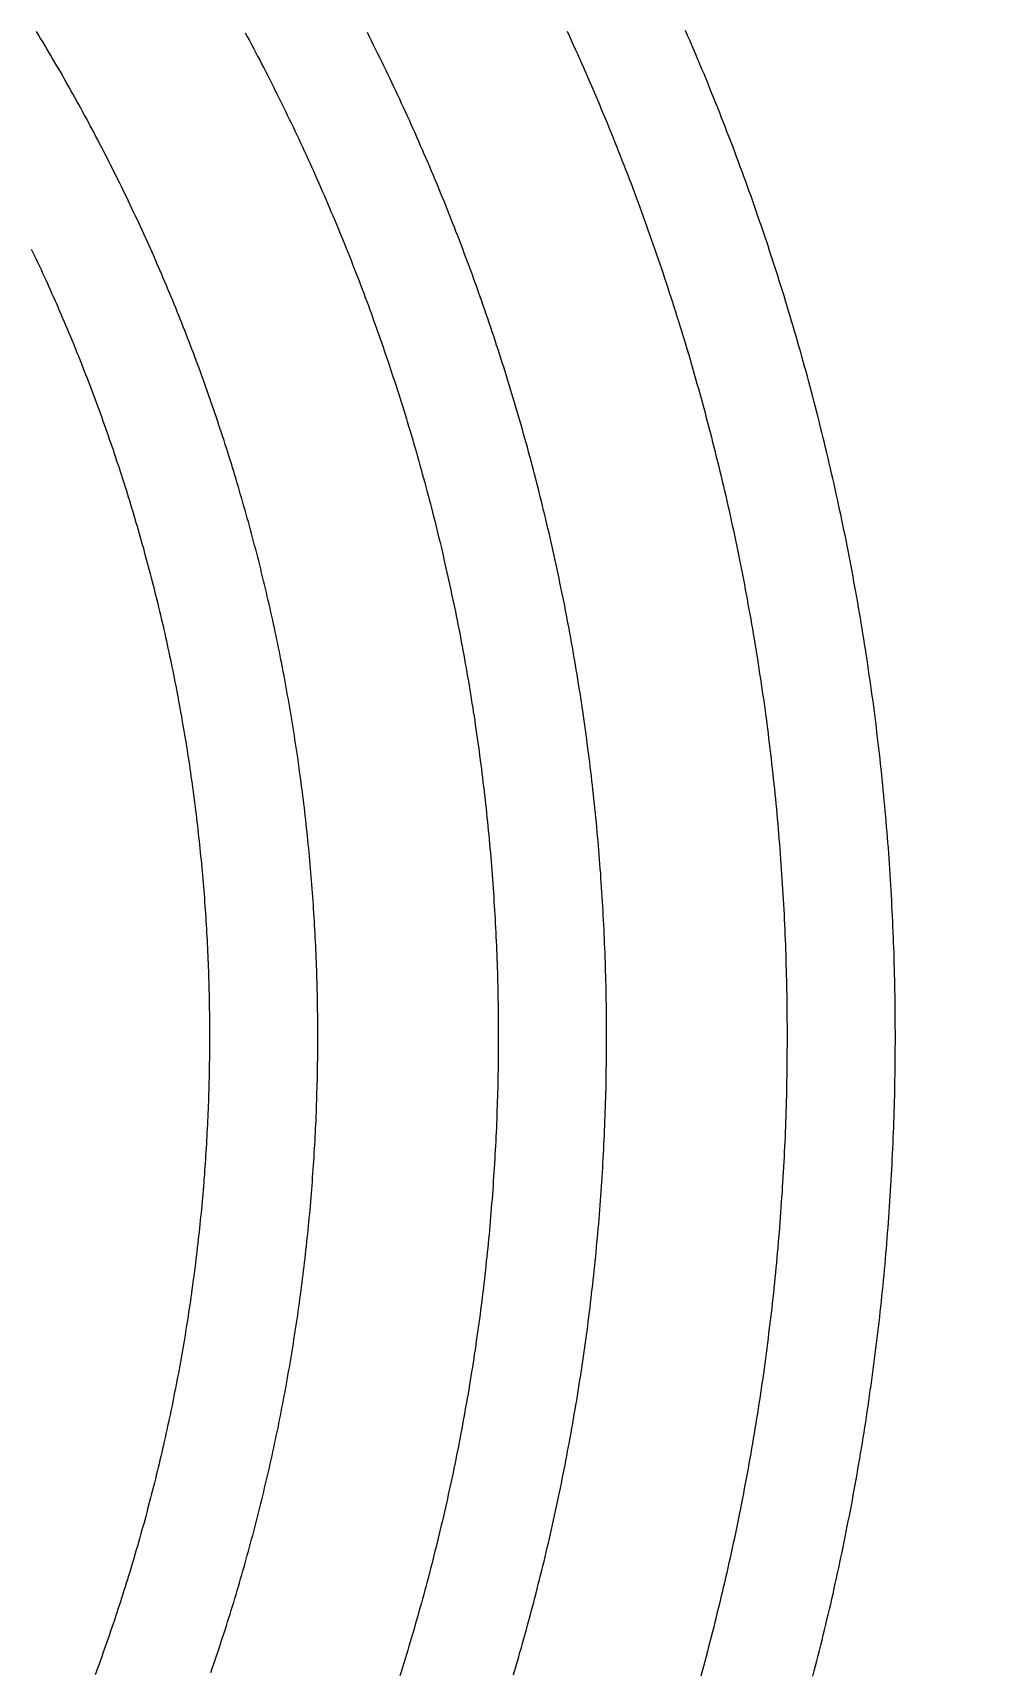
# Model space of a CAD drawing. Header units: inches. Extents: x -43479 to 56521, y -44741 to 59530.
# Drawn here: x -7888 to -6830, y -19822 to -18007 of the extents above; entities that cross this region are included whole.
import ezdxf

# ---------------------------------------------------------------- set-up
doc = ezdxf.new("R2010")
doc.units = ezdxf.units.IN
doc.header["$MEASUREMENT"] = 0

# ---------------------------------------------------------------- blocks, each defined once
blk = doc.blocks.new('kanishk_spiralEditV1')
for points in [[(48.3, 673.2), (46.8, 678.9), (45.4, 684.6), (43.9, 690.3), (42.4, 696), (41, 701.7), (39.6, 707.4), (38.2, 713.1), (36.8, 718.8), (35.4, 724.5), (34, 730.2), (32.7, 735.9), (31.3, 741.6), (30, 747.3), (28.6, 753), (27.3, 758.8), (26, 764.5), (24.7, 770.2), (23.5, 775.9), (22.2, 781.7), (20.9, 787.4), (19.7, 793.1), (18.5, 798.9), (17.2, 804.6), (16, 810.4), (14.8, 816.1), (13.7, 821.9), (12.5, 827.6), (11.3, 833.4), (10.2, 839.1), (9.1, 844.9), (7.9, 850.6), (6.8, 856.4), (5.7, 862.2), (4.6, 867.9), (3.6, 873.7), (2.5, 879.5), (1.5, 885.2), (0.4, 891), (-0.6, 896.8), (-1.6, 902.6), (-2.6, 908.3), (-3.6, 914.1), (-4.6, 919.9), (-5.5, 925.7), (-6.5, 931.5), (-7.4, 937.3), (-8.4, 943), (-9.3, 948.8), (-10.2, 954.6), (-11.1, 960.4), (-11.9, 966.2), (-12.8, 972), (-13.7, 977.8), (-14.5, 983.6), (-15.3, 989.4), (-16.2, 995.2), (-17, 1001), (-17.7, 1006.8), (-18.5, 1012.6), (-19.3, 1018.4), (-20.1, 1024.3), (-20.8, 1030.1), (-21.5, 1035.9), (-22.3, 1041.7), (-23, 1047.5), (-23.7, 1053.3), (-24.3, 1059.2), (-25, 1065), (-25.7, 1070.8), (-26.3, 1076.6), (-26.9, 1082.4), (-27.6, 1088.3), (-28.2, 1094.1), (-28.8, 1099.9), (-29.4, 1105.7), (-29.9, 1111.6), (-30.5, 1117.4), (-31, 1123.2), (-31.6, 1129.1), (-32.1, 1134.9), (-32.6, 1140.7), (-33.1, 1146.6), (-33.6, 1152.4), (-34.1, 1158.2), (-34.5, 1164.1), (-35, 1169.9), (-35.4, 1175.7), (-35.9, 1181.6), (-36.3, 1187.4), (-36.7, 1193.3), (-37.1, 1199.1), (-37.4, 1204.9), (-37.8, 1210.8), (-38.2, 1216.6), (-38.5, 1222.5), (-38.8, 1228.3), (-39.1, 1234.2), (-39.4, 1240), (-39.7, 1245.8), (-40, 1251.7), (-40.3, 1257.5), (-40.5, 1263.4), (-40.8, 1269.2), (-41, 1275.1), (-41.2, 1280.9), (-41.4, 1286.8), (-41.6, 1292.6), (-41.8, 1298.5), (-42, 1304.3), (-42.1, 1310.2), (-42.3, 1316), (-42.4, 1321.8), (-42.5, 1327.7), (-42.6, 1333.5), (-42.7, 1339.4), (-42.8, 1345.2), (-42.9, 1351.1), (-43, 1356.9), (-43, 1362.8), (-43, 1368.6), (-43.1, 1374.5), (-43.1, 1380.3), (-43.1, 1386.2), (-43, 1392), (-43, 1397.9), (-43, 1403.7), (-42.9, 1409.5), (-42.9, 1415.4), (-42.8, 1421.2), (-42.7, 1427.1), (-42.6, 1432.9), (-42.5, 1438.8), (-42.4, 1444.6), (-42.2, 1450.4), (-42.1, 1456.3), (-41.9, 1462.1), (-41.7, 1468), (-41.6, 1473.8), (-41.4, 1479.7), (-41.1, 1485.5), (-40.9, 1491.3), (-40.7, 1497.2), (-40.4, 1503), (-40.2, 1508.8), (-39.9, 1514.7), (-39.6, 1520.5), (-39.3, 1526.3), (-39, 1532.2), (-38.7, 1538), (-38.4, 1543.8), (-38, 1549.7), (-37.7, 1555.5), (-37.3, 1561.3), (-36.9, 1567.1), (-36.5, 1573), (-36.1, 1578.8), (-35.7, 1584.6), (-35.3, 1590.4), (-34.8, 1596.3), (-34.4, 1602.1), (-33.9, 1607.9), (-33.4, 1613.7), (-32.9, 1619.5), (-32.4, 1625.4), (-31.9, 1631.2), (-31.4, 1637), (-30.8, 1642.8), (-30.3, 1648.6), (-29.7, 1654.4), (-29.2, 1660.2), (-28.6, 1666), (-28, 1671.8), (-27.3, 1677.6), (-26.7, 1683.4), (-26.1, 1689.2), (-25.4, 1695), (-24.8, 1700.8), (-24.1, 1706.6), (-23.4, 1712.4), (-22.7, 1718.2), (-22, 1724), (-21.3, 1729.8), (-20.6, 1735.6), (-19.8, 1741.4), (-19.1, 1747.1), (-18.3, 1752.9), (-17.5, 1758.7), (-16.7, 1764.5), (-15.9, 1770.3), (-15.1, 1776), (-14.2, 1781.8), (-13.4, 1787.6), (-12.6, 1793.3), (-11.7, 1799.1), (-10.8, 1804.9), (-9.9, 1810.6), (-9, 1816.4), (-8.1, 1822.1), (-7.2, 1827.9), (-6.2, 1833.6), (-5.3, 1839.4), (-4.3, 1845.1), (-3.3, 1850.9), (-2.4, 1856.6), (-1.4, 1862.4), (-0.3, 1868.1), (0.7, 1873.9), (1.7, 1879.6), (2.8, 1885.3), (3.8, 1891.1), (4.9, 1896.8), (6, 1902.5), (7.1, 1908.2), (8.2, 1913.9), (9.3, 1919.7), (10.4, 1925.4), (11.6, 1931.1), (12.7, 1936.8), (13.9, 1942.5), (15.1, 1948.2), (16.2, 1953.9), (17.5, 1959.6), (18.7, 1965.3), (19.9, 1971), (21.1, 1976.7), (22.4, 1982.4), (23.6, 1988.1), (24.9, 1993.7), (26.2, 1999.4), (27.5, 2005.1), (28.8, 2010.8), (30.1, 2016.4), (31.5, 2022.1), (32.8, 2027.8), (34.2, 2033.4), (35.5, 2039.1), (36.9, 2044.7), (38.3, 2050.4), (39.7, 2056), (41.1, 2061.7), (42.5, 2067.3), (44, 2073), (45.4, 2078.6), (46.9, 2084.2), (48.4, 2089.9), (49.8, 2095.5), (51.3, 2101.1), (52.9, 2106.7), (54.4, 2112.4), (55.9, 2118), (57.5, 2123.6), (59, 2129.2), (60.6, 2134.8), (62.2, 2140.4), (63.7, 2146), (65.3, 2151.6), (67, 2157.2), (68.6, 2162.7), (70.2, 2168.3), (71.9, 2173.9), (73.5, 2179.5), (75.2, 2185), (76.9, 2190.6), (78.6, 2196.2), (80.3, 2201.7), (82, 2207.3), (83.7, 2212.8), (85.5, 2218.4), (87.2, 2223.9), (89, 2229.5), (90.8, 2235), (92.6, 2240.5), (94.4, 2246.1), (96.2, 2251.6), (98, 2257.1), (99.8, 2262.6), (101.7, 2268.1), (103.5, 2273.6), (105.4, 2279.1), (107.3, 2284.6), (109.2, 2290.1), (111.1, 2295.6), (113, 2301.1), (114.9, 2306.6), (116.8, 2312.1), (118.8, 2317.5), (120.8, 2323), (122.7, 2328.5), (124.7, 2333.9), (126.7, 2339.4), (128.7, 2344.8), (130.7, 2350.3), (132.8, 2355.7), (134.8, 2361.2), (136.8, 2366.6), (138.9, 2372), (141, 2377.5), (143.1, 2382.9), (145.2, 2388.3), (147.3, 2393.7), (149.4, 2399.1), (151.5, 2404.5), (153.6, 2409.9), (155.8, 2415.3), (158, 2420.7), (160.1, 2426.1), (162.3, 2431.5), (164.5, 2436.8), (166.7, 2442.2), (168.9, 2447.6), (171.2, 2452.9), (173.4, 2458.3), (175.7, 2463.6), (177.9, 2469), (180.2, 2474.3), (182.5, 2479.6), (184.8, 2485), (187.1, 2490.3), (189.4, 2495.6)], [(380.1, 674.7), (378.6, 679.7), (377.1, 684.7), (375.7, 689.7), (374.2, 694.7), (372.8, 699.7), (371.3, 704.7), (369.9, 709.7), (368.5, 714.7), (367.1, 719.7), (365.7, 724.7), (364.4, 729.7), (363, 734.8), (361.6, 739.8), (360.3, 744.8), (359, 749.9), (357.6, 754.9), (356.3, 759.9), (355, 765), (353.7, 770), (352.5, 775), (351.2, 780.1), (349.9, 785.1), (348.7, 790.2), (347.4, 795.2), (346.2, 800.3), (345, 805.4), (343.8, 810.4), (342.6, 815.5), (341.4, 820.5), (340.2, 825.6), (339.1, 830.7), (337.9, 835.7), (336.8, 840.8), (335.7, 845.9), (334.5, 851), (333.4, 856.1), (332.3, 861.1), (331.2, 866.2), (330.2, 871.3), (329.1, 876.4), (328, 881.5), (327, 886.6), (326, 891.7), (324.9, 896.8), (323.9, 901.9), (322.9, 907), (321.9, 912.1), (320.9, 917.2), (320, 922.3), (319, 927.4), (318.1, 932.5), (317.1, 937.6), (316.2, 942.7), (315.3, 947.8), (314.4, 952.9), (313.5, 958.1), (312.6, 963.2), (311.7, 968.3), (310.9, 973.4), (310, 978.5), (309.2, 983.7), (308.3, 988.8), (307.5, 993.9), (306.7, 999), (305.9, 1004.2), (305.1, 1009.3), (304.3, 1014.4), (303.6, 1019.6), (302.8, 1024.7), (302.1, 1029.9), (301.3, 1035), (300.6, 1040.1), (299.9, 1045.3), (299.2, 1050.4), (298.5, 1055.6), (297.8, 1060.7), (297.2, 1065.9), (296.5, 1071), (295.9, 1076.2), (295.2, 1081.3), (294.6, 1086.5), (294, 1091.6), (293.4, 1096.8), (292.8, 1101.9), (292.2, 1107.1), (291.6, 1112.2), (291.1, 1117.4), (290.5, 1122.5), (290, 1127.7), (289.5, 1132.9), (288.9, 1138), (288.4, 1143.2), (287.9, 1148.4), (287.5, 1153.5), (287, 1158.7), (286.5, 1163.8), (286.1, 1169), (285.6, 1174.2), (285.2, 1179.3), (284.8, 1184.5), (284.4, 1189.7), (284, 1194.9), (283.6, 1200), (283.2, 1205.2), (282.8, 1210.4), (282.5, 1215.5), (282.1, 1220.7), (281.8, 1225.9), (281.5, 1231.1), (281.2, 1236.2), (280.9, 1241.4), (280.6, 1246.6), (280.3, 1251.7), (280, 1256.9), (279.8, 1262.1), (279.5, 1267.3), (279.3, 1272.5), (279.1, 1277.6), (278.9, 1282.8), (278.7, 1288), (278.5, 1293.2), (278.3, 1298.3), (278.1, 1303.5), (278, 1308.7), (277.8, 1313.9), (277.7, 1319), (277.5, 1324.2), (277.4, 1329.4), (277.3, 1334.6), (277.2, 1339.8), (277.2, 1344.9), (277.1, 1350.1), (277, 1355.3), (277, 1360.5), (276.9, 1365.6), (276.9, 1370.8), (276.9, 1376), (276.9, 1381.2), (276.9, 1386.3), (276.9, 1391.5), (276.9, 1396.7), (277, 1401.9), (277, 1407), (277.1, 1412.2), (277.1, 1417.4), (277.2, 1422.6), (277.3, 1427.7), (277.4, 1432.9), (277.5, 1438.1), (277.6, 1443.3), (277.8, 1448.4), (277.9, 1453.6), (278.1, 1458.8), (278.2, 1464), (278.4, 1469.1), (278.6, 1474.3), (278.8, 1479.5), (279, 1484.6), (279.2, 1489.8), (279.5, 1495), (279.7, 1500.1), (280, 1505.3), (280.2, 1510.5), (280.5, 1515.6), (280.8, 1520.8), (281.1, 1525.9), (281.4, 1531.1), (281.7, 1536.3), (282, 1541.4), (282.4, 1546.6), (282.7, 1551.7), (283.1, 1556.9), (283.4, 1562), (283.8, 1567.2), (284.2, 1572.4), (284.6, 1577.5), (285, 1582.7), (285.5, 1587.8), (285.9, 1593), (286.3, 1598.1), (286.8, 1603.3), (287.3, 1608.4), (287.8, 1613.5), (288.2, 1618.7), (288.7, 1623.8), (289.3, 1629), (289.8, 1634.1), (290.3, 1639.2), (290.9, 1644.4), (291.4, 1649.5), (292, 1654.7), (292.6, 1659.8), (293.1, 1664.9), (293.7, 1670), (294.3, 1675.2), (295, 1680.3), (295.6, 1685.4), (296.2, 1690.5), (296.9, 1695.7), (297.5, 1700.8), (298.2, 1705.9), (298.9, 1711), (299.6, 1716.1), (300.3, 1721.3), (301, 1726.4), (301.7, 1731.5), (302.5, 1736.6), (303.2, 1741.7), (304, 1746.8), (304.8, 1751.9), (305.5, 1757), (306.3, 1762.1), (307.1, 1767.2), (307.9, 1772.3), (308.8, 1777.4), (309.6, 1782.5), (310.4, 1787.6), (311.3, 1792.7), (312.1, 1797.7), (313, 1802.8), (313.9, 1807.9), (314.8, 1813), (315.7, 1818.1), (316.6, 1823.1), (317.6, 1828.2), (318.5, 1833.3), (319.4, 1838.3), (320.4, 1843.4), (321.4, 1848.5), (322.4, 1853.5), (323.3, 1858.6), (324.3, 1863.7), (325.4, 1868.7), (326.4, 1873.8), (327.4, 1878.8), (328.5, 1883.9), (329.5, 1888.9), (330.6, 1894), (331.7, 1899), (332.7, 1904), (333.8, 1909.1), (334.9, 1914.1), (336.1, 1919.1), (337.2, 1924.2), (338.3, 1929.2), (339.5, 1934.2), (340.6, 1939.2), (341.8, 1944.2), (343, 1949.3), (344.2, 1954.3), (345.4, 1959.3), (346.6, 1964.3), (347.8, 1969.3), (349, 1974.3), (350.3, 1979.3), (351.5, 1984.3), (352.8, 1989.3), (354.1, 1994.3), (355.4, 1999.3), (356.7, 2004.2), (358, 2009.2), (359.3, 2014.2), (360.6, 2019.2), (361.9, 2024.1), (363.3, 2029.1), (364.6, 2034.1), (366, 2039), (367.4, 2044), (368.8, 2049), (370.2, 2053.9), (371.6, 2058.9), (373, 2063.8), (374.4, 2068.7), (375.9, 2073.7), (377.3, 2078.6), (378.8, 2083.6), (380.3, 2088.5), (381.7, 2093.4), (383.2, 2098.3), (384.7, 2103.3), (386.2, 2108.2), (387.8, 2113.1), (389.3, 2118), (390.8, 2122.9), (392.4, 2127.8), (394, 2132.7), (395.5, 2137.6), (397.1, 2142.5), (398.7, 2147.4), (400.3, 2152.3), (401.9, 2157.2), (403.5, 2162), (405.2, 2166.9), (406.8, 2171.8), (408.5, 2176.7), (410.1, 2181.5), (411.8, 2186.4), (413.5, 2191.2), (415.2, 2196.1), (416.9, 2200.9), (418.6, 2205.8), (420.3, 2210.6), (422.1, 2215.5), (423.8, 2220.3), (425.6, 2225.1), (427.3, 2230), (429.1, 2234.8), (430.9, 2239.6), (432.7, 2244.4), (434.5, 2249.2), (436.3, 2254), (438.1, 2258.8), (440, 2263.6), (441.8, 2268.4), (443.7, 2273.2), (445.5, 2278), (447.4, 2282.8), (449.3, 2287.6), (451.2, 2292.3), (453.1, 2297.1), (455, 2301.9), (456.9, 2306.6), (458.9, 2311.4), (460.8, 2316.1), (462.8, 2320.9), (464.7, 2325.6), (466.7, 2330.4), (468.7, 2335.1), (470.7, 2339.8), (472.7, 2344.6), (474.7, 2349.3), (476.7, 2354), (478.8, 2358.7), (480.8, 2363.4), (482.9, 2368.1), (484.9, 2372.8), (487, 2377.5), (489.1, 2382.2), (491.2, 2386.9), (493.3, 2391.6), (495.4, 2396.3), (497.5, 2400.9), (499.6, 2405.6), (501.8, 2410.3), (503.9, 2414.9), (506.1, 2419.6), (508.2, 2424.2), (510.4, 2428.9), (512.6, 2433.5), (514.8, 2438.2), (517, 2442.8), (519.2, 2447.4), (521.5, 2452), (523.7, 2456.6), (525.9, 2461.3), (528.2, 2465.9), (530.5, 2470.5), (532.7, 2475.1), (535, 2479.6), (537.3, 2484.2), (539.6, 2488.8), (541.9, 2493.4)], [(715.2, 677.2), (713.8, 681.5), (712.3, 685.8), (710.8, 690.1), (709.4, 694.4), (707.9, 698.7), (706.5, 703), (705.1, 707.3), (703.7, 711.6), (702.3, 715.9), (700.9, 720.2), (699.5, 724.6), (698.1, 728.9), (696.7, 733.2), (695.4, 737.6), (694, 741.9), (692.7, 746.2), (691.3, 750.6), (690, 754.9), (688.7, 759.2), (687.4, 763.6), (686.1, 767.9), (684.8, 772.3), (683.5, 776.6), (682.3, 781), (681, 785.4), (679.8, 789.7), (678.5, 794.1), (677.3, 798.4), (676.1, 802.8), (674.9, 807.2), (673.7, 811.6), (672.5, 815.9), (671.3, 820.3), (670.1, 824.7), (668.9, 829.1), (667.8, 833.5), (666.6, 837.8), (665.5, 842.2), (664.4, 846.6), (663.2, 851), (662.1, 855.4), (661, 859.8), (659.9, 864.2), (658.8, 868.6), (657.8, 873), (656.7, 877.4), (655.7, 881.8), (654.6, 886.2), (653.6, 890.6), (652.5, 895.1), (651.5, 899.5), (650.5, 903.9), (649.5, 908.3), (648.5, 912.7), (647.5, 917.1), (646.6, 921.6), (645.6, 926), (644.7, 930.4), (643.7, 934.9), (642.8, 939.3), (641.9, 943.7), (640.9, 948.2), (640, 952.6), (639.1, 957), (638.2, 961.5), (637.4, 965.9), (636.5, 970.4), (635.6, 974.8), (634.8, 979.2), (633.9, 983.7), (633.1, 988.1), (632.3, 992.6), (631.5, 997), (630.7, 1001.5), (629.9, 1006), (629.1, 1010.4), (628.3, 1014.9), (627.6, 1019.3), (626.8, 1023.8), (626, 1028.3), (625.3, 1032.7), (624.6, 1037.2), (623.9, 1041.6), (623.2, 1046.1), (622.5, 1050.6), (621.8, 1055.1), (621.1, 1059.5), (620.4, 1064), (619.7, 1068.5), (619.1, 1072.9), (618.4, 1077.4), (617.8, 1081.9), (617.2, 1086.4), (616.6, 1090.9), (616, 1095.3), (615.4, 1099.8), (614.8, 1104.3), (614.2, 1108.8), (613.6, 1113.3), (613.1, 1117.8), (612.5, 1122.2), (612, 1126.7), (611.5, 1131.2), (610.9, 1135.7), (610.4, 1140.2), (609.9, 1144.7), (609.4, 1149.2), (608.9, 1153.7), (608.5, 1158.2), (608, 1162.7), (607.5, 1167.1), (607.1, 1171.6), (606.7, 1176.1), (606.2, 1180.6), (605.8, 1185.1), (605.4, 1189.6), (605, 1194.1), (604.6, 1198.6), (604.2, 1203.1), (603.9, 1207.6), (603.5, 1212.1), (603.2, 1216.6), (602.8, 1221.1), (602.5, 1225.6), (602.2, 1230.1), (601.8, 1234.6), (601.5, 1239.1), (601.2, 1243.6), (601, 1248.2), (600.7, 1252.7), (600.4, 1257.2), (600.2, 1261.7), (599.9, 1266.2), (599.7, 1270.7), (599.4, 1275.2), (599.2, 1279.7), (599, 1284.2), (598.8, 1288.7), (598.6, 1293.2), (598.4, 1297.7), (598.3, 1302.2), (598.1, 1306.7), (598, 1311.2), (597.8, 1315.8), (597.7, 1320.3), (597.6, 1324.8), (597.4, 1329.3), (597.3, 1333.8), (597.2, 1338.3), (597.1, 1342.8), (597.1, 1347.3), (597, 1351.8), (596.9, 1356.3), (596.9, 1360.8), (596.9, 1365.3), (596.8, 1369.8), (596.8, 1374.4), (596.8, 1378.9), (596.8, 1383.4), (596.8, 1387.9), (596.8, 1392.4), (596.8, 1396.9), (596.9, 1401.4), (596.9, 1405.9), (597, 1410.4), (597, 1414.9), (597.1, 1419.4), (597.2, 1423.9), (597.3, 1428.4), (597.4, 1432.9), (597.5, 1437.4), (597.6, 1441.9), (597.8, 1446.4), (597.9, 1450.9), (598, 1455.4), (598.2, 1459.9), (598.4, 1464.4), (598.5, 1468.9), (598.7, 1473.4), (598.9, 1477.9), (599.1, 1482.4), (599.4, 1486.9), (599.6, 1491.4), (599.8, 1495.9), (600.1, 1500.4), (600.3, 1504.9), (600.6, 1509.4), (600.8, 1513.9), (601.1, 1518.4), (601.4, 1522.9), (601.7, 1527.4), (602, 1531.8), (602.3, 1536.3), (602.7, 1540.8), (603, 1545.3), (603.4, 1549.8), (603.7, 1554.3), (604.1, 1558.8), (604.4, 1563.2), (604.8, 1567.7), (605.2, 1572.2), (605.6, 1576.7), (606, 1581.2), (606.5, 1585.6), (606.9, 1590.1), (607.3, 1594.6), (607.8, 1599.1), (608.2, 1603.5), (608.7, 1608), (609.2, 1612.5), (609.7, 1616.9), (610.2, 1621.4), (610.7, 1625.9), (611.2, 1630.3), (611.7, 1634.8), (612.2, 1639.3), (612.8, 1643.7), (613.3, 1648.2), (613.9, 1652.6), (614.5, 1657.1), (615.1, 1661.6), (615.6, 1666), (616.2, 1670.5), (616.9, 1674.9), (617.5, 1679.4), (618.1, 1683.8), (618.7, 1688.3), (619.4, 1692.7), (620, 1697.1), (620.7, 1701.6), (621.4, 1706), (622.1, 1710.5), (622.7, 1714.9), (623.4, 1719.3), (624.2, 1723.8), (624.9, 1728.2), (625.6, 1732.6), (626.3, 1737.1), (627.1, 1741.5), (627.8, 1745.9), (628.6, 1750.3), (629.4, 1754.8), (630.2, 1759.2), (631, 1763.6), (631.8, 1768), (632.6, 1772.4), (633.4, 1776.8), (634.2, 1781.2), (635.1, 1785.6), (635.9, 1790), (636.8, 1794.5), (637.6, 1798.9), (638.5, 1803.3), (639.4, 1807.7), (640.3, 1812), (641.2, 1816.4), (642.1, 1820.8), (643, 1825.2), (644, 1829.6), (644.9, 1834), (645.9, 1838.4), (646.8, 1842.8), (647.8, 1847.1), (648.8, 1851.5), (649.7, 1855.9), (650.7, 1860.3), (651.7, 1864.6), (652.8, 1869), (653.8, 1873.3), (654.8, 1877.7), (655.9, 1882.1), (656.9, 1886.4), (658, 1890.8), (659, 1895.1), (660.1, 1899.5), (661.2, 1903.8), (662.3, 1908.2), (663.4, 1912.5), (664.5, 1916.9), (665.6, 1921.2), (666.8, 1925.5), (667.9, 1929.9), (669, 1934.2), (670.2, 1938.5), (671.4, 1942.8), (672.5, 1947.2), (673.7, 1951.5), (674.9, 1955.8), (676.1, 1960.1), (677.3, 1964.4), (678.6, 1968.7), (679.8, 1973), (681, 1977.3), (682.3, 1981.6), (683.5, 1985.9), (684.8, 1990.2), (686.1, 1994.5), (687.4, 1998.8), (688.6, 2003.1), (690, 2007.4), (691.3, 2011.6), (692.6, 2015.9), (693.9, 2020.2), (695.2, 2024.5), (696.6, 2028.7), (697.9, 2033), (699.3, 2037.3), (700.7, 2041.5), (702.1, 2045.8), (703.5, 2050), (704.9, 2054.3), (706.3, 2058.5), (707.7, 2062.8), (709.1, 2067), (710.5, 2071.2), (712, 2075.5), (713.4, 2079.7), (714.9, 2083.9), (716.4, 2088.1), (717.8, 2092.4), (719.3, 2096.6), (720.8, 2100.8), (722.3, 2105), (723.8, 2109.2), (725.4, 2113.4), (726.9, 2117.6), (728.4, 2121.8), (730, 2126), (731.5, 2130.2), (733.1, 2134.4), (734.7, 2138.6), (736.3, 2142.7), (737.9, 2146.9), (739.5, 2151.1), (741.1, 2155.2), (742.7, 2159.4), (744.3, 2163.6), (745.9, 2167.7), (747.6, 2171.9), (749.2, 2176), (750.9, 2180.2), (752.6, 2184.3), (754.2, 2188.5), (755.9, 2192.6), (757.6, 2196.7), (759.3, 2200.8), (761, 2205), (762.8, 2209.1), (764.5, 2213.2), (766.2, 2217.3), (768, 2221.4), (769.7, 2225.5), (771.5, 2229.6), (773.3, 2233.7), (775, 2237.8), (776.8, 2241.9), (778.6, 2246), (780.4, 2250.1), (782.2, 2254.2), (784.1, 2258.2), (785.9, 2262.3), (787.7, 2266.4), (789.6, 2270.4), (791.4, 2274.5), (793.3, 2278.5), (795.2, 2282.6), (797.1, 2286.6), (799, 2290.7), (800.9, 2294.7), (802.8, 2298.7), (804.7, 2302.8), (806.6, 2306.8), (808.5, 2310.8), (810.5, 2314.8), (812.4, 2318.8), (814.4, 2322.8), (816.3, 2326.8), (818.3, 2330.8), (820.3, 2334.8), (822.3, 2338.8), (824.3, 2342.8), (826.3, 2346.8), (828.3, 2350.7), (830.3, 2354.7), (832.4, 2358.7), (834.4, 2362.6), (836.4, 2366.6), (838.5, 2370.6), (840.6, 2374.5), (842.6, 2378.4), (844.7, 2382.4), (846.8, 2386.3), (848.9, 2390.3), (851, 2394.2), (853.1, 2398.1), (855.2, 2402), (857.4, 2405.9), (859.5, 2409.8), (861.6, 2413.7), (863.8, 2417.6), (866, 2421.5), (868.1, 2425.4), (870.3, 2429.3), (872.5, 2433.2), (874.7, 2437.1), (876.9, 2440.9), (879.1, 2444.8), (881.3, 2448.7), (883.5, 2452.5), (885.8, 2456.4), (888, 2460.2), (890.3, 2464), (892.5, 2467.9), (894.8, 2471.7), (897.1, 2475.5), (899.3, 2479.4), (901.6, 2483.2), (903.9, 2487), (906.2, 2490.8), (908.5, 2494.6)], [(914.2, 2253.7), (912.4, 2249.9), (910.6, 2246.1), (908.8, 2242.3), (907, 2238.5), (905.2, 2234.7), (903.4, 2230.9), (901.7, 2227), (899.9, 2223.2), (898.2, 2219.4), (896.4, 2215.6), (894.7, 2211.7), (893, 2207.9), (891.3, 2204), (889.5, 2200.2), (887.8, 2196.3), (886.1, 2192.5), (884.5, 2188.6), (882.8, 2184.8), (881.1, 2180.9), (879.5, 2177), (877.8, 2173.1), (876.2, 2169.3), (874.5, 2165.4), (872.9, 2161.5), (871.3, 2157.6), (869.7, 2153.7), (868, 2149.8), (866.4, 2145.9), (864.9, 2142), (863.3, 2138.1), (861.7, 2134.2), (860.1, 2130.3), (858.6, 2126.4), (857, 2122.4), (855.5, 2118.5), (854, 2114.6), (852.4, 2110.7), (850.9, 2106.7), (849.4, 2102.8), (847.9, 2098.8), (846.4, 2094.9), (844.9, 2091), (843.5, 2087), (842, 2083.1), (840.5, 2079.1), (839.1, 2075.1), (837.7, 2071.2), (836.2, 2067.2), (834.8, 2063.2), (833.4, 2059.3), (832, 2055.3), (830.6, 2051.3), (829.2, 2047.3), (827.8, 2043.3), (826.4, 2039.3), (825, 2035.3), (823.7, 2031.4), (822.3, 2027.4), (821, 2023.3), (819.7, 2019.3), (818.3, 2015.3), (817, 2011.3), (815.7, 2007.3), (814.4, 2003.3), (813.1, 1999.3), (811.8, 1995.3), (810.5, 1991.2), (809.3, 1987.2), (808, 1983.2), (806.8, 1979.1), (805.5, 1975.1), (804.3, 1971.1), (803.1, 1967), (801.9, 1963), (800.6, 1958.9), (799.4, 1954.9), (798.3, 1950.8), (797.1, 1946.8), (795.9, 1942.7), (794.7, 1938.6), (793.6, 1934.6), (792.4, 1930.5), (791.3, 1926.4), (790.1, 1922.4), (789, 1918.3), (787.9, 1914.2), (786.8, 1910.1), (785.7, 1906.1), (784.6, 1902), (783.5, 1897.9), (782.5, 1893.8), (781.4, 1889.7), (780.3, 1885.6), (779.3, 1881.5), (778.2, 1877.4), (777.2, 1873.3), (776.2, 1869.2), (775.2, 1865.1), (774.2, 1861), (773.2, 1856.9), (772.2, 1852.8), (771.2, 1848.6), (770.2, 1844.5), (769.3, 1840.4), (768.3, 1836.3), (767.4, 1832.2), (766.4, 1828), (765.5, 1823.9), (764.6, 1819.8), (763.7, 1815.6), (762.8, 1811.5), (761.9, 1807.4), (761, 1803.2), (760.1, 1799.1), (759.3, 1794.9), (758.4, 1790.8), (757.5, 1786.6), (756.7, 1782.5), (755.9, 1778.3), (755.1, 1774.2), (754.2, 1770), (753.4, 1765.9), (752.6, 1761.7), (751.8, 1757.6), (751.1, 1753.4), (750.3, 1749.2), (749.5, 1745.1), (748.8, 1740.9), (748, 1736.7), (747.3, 1732.6), (746.6, 1728.4), (745.8, 1724.2), (745.1, 1720), (744.4, 1715.8), (743.7, 1711.7), (743, 1707.5), (742.4, 1703.3), (741.7, 1699.1), (741, 1694.9), (740.4, 1690.7), (739.8, 1686.5), (739.1, 1682.4), (738.5, 1678.2), (737.9, 1674), (737.3, 1669.8), (736.7, 1665.6), (736.1, 1661.4), (735.5, 1657.2), (734.9, 1653), (734.4, 1648.8), (733.8, 1644.6), (733.3, 1640.3), (732.7, 1636.1), (732.2, 1631.9), (731.7, 1627.7), (731.2, 1623.5), (730.7, 1619.3), (730.2, 1615.1), (729.7, 1610.9), (729.2, 1606.6), (728.8, 1602.4), (728.3, 1598.2), (727.9, 1594), (727.4, 1589.8), (727, 1585.5), (726.6, 1581.3), (726.2, 1577.1), (725.8, 1572.9), (725.4, 1568.6), (725, 1564.4), (724.6, 1560.2), (724.2, 1556), (723.9, 1551.7), (723.5, 1547.5), (723.2, 1543.3), (722.8, 1539), (722.5, 1534.8), (722.2, 1530.6), (721.9, 1526.3), (721.6, 1522.1), (721.3, 1517.8), (721, 1513.6), (720.8, 1509.4), (720.5, 1505.1), (720.2, 1500.9), (720, 1496.6), (719.8, 1492.4), (719.5, 1488.1), (719.3, 1483.9), (719.1, 1479.7), (718.9, 1475.4), (718.7, 1471.2), (718.5, 1466.9), (718.4, 1462.7), (718.2, 1458.4), (718, 1454.2), (717.9, 1449.9), (717.8, 1445.7), (717.6, 1441.4), (717.5, 1437.2), (717.4, 1432.9), (717.3, 1428.7), (717.2, 1424.4), (717.1, 1420.2), (717, 1415.9), (717, 1411.7), (716.9, 1407.4), (716.9, 1403.1), (716.8, 1398.9), (716.8, 1394.6), (716.8, 1390.4), (716.8, 1386.1), (716.8, 1381.9), (716.8, 1377.6), (716.8, 1373.4), (716.8, 1369.1), (716.8, 1364.8), (716.9, 1360.6), (716.9, 1356.3), (717, 1352.1), (717, 1347.8), (717.1, 1343.6), (717.2, 1339.3), (717.3, 1335.1), (717.4, 1330.8), (717.5, 1326.5), (717.6, 1322.3), (717.8, 1318), (717.9, 1313.8), (718, 1309.5), (718.2, 1305.3), (718.4, 1301), (718.5, 1296.7), (718.7, 1292.5), (718.9, 1288.2), (719.1, 1284), (719.3, 1279.7), (719.6, 1275.5), (719.8, 1271.2), (720, 1267), (720.3, 1262.7), (720.5, 1258.4), (720.8, 1254.2), (721.1, 1249.9), (721.3, 1245.7), (721.6, 1241.4), (721.9, 1237.2), (722.2, 1232.9), (722.5, 1228.7), (722.9, 1224.4), (723.2, 1220.2), (723.6, 1215.9), (723.9, 1211.7), (724.3, 1207.4), (724.6, 1203.2), (725, 1198.9), (725.4, 1194.7), (725.8, 1190.4), (726.2, 1186.2), (726.6, 1181.9), (727.1, 1177.7), (727.5, 1173.4), (727.9, 1169.2), (728.4, 1165), (728.8, 1160.7), (729.3, 1156.5), (729.8, 1152.2), (730.3, 1148), (730.8, 1143.8), (731.3, 1139.5), (731.8, 1135.3), (732.3, 1131), (732.8, 1126.8), (733.4, 1122.6), (733.9, 1118.3), (734.5, 1114.1), (735.1, 1109.9), (735.6, 1105.6), (736.2, 1101.4), (736.8, 1097.2), (737.4, 1093), (738, 1088.7), (738.6, 1084.5), (739.3, 1080.3), (739.9, 1076.1), (740.6, 1071.8), (741.2, 1067.6), (741.9, 1063.4), (742.5, 1059.2), (743.2, 1055), (743.9, 1050.7), (744.6, 1046.5), (745.3, 1042.3), (746, 1038.1), (746.8, 1033.9), (747.5, 1029.7), (748.3, 1025.5), (749, 1021.3), (749.8, 1017.1), (750.5, 1012.8), (751.3, 1008.6), (752.1, 1004.4), (752.9, 1000.2), (753.7, 996), (754.5, 991.8), (755.4, 987.6), (756.2, 983.5), (757, 979.3), (757.9, 975.1), (758.7, 970.9), (759.6, 966.7), (760.5, 962.5), (761.4, 958.3), (762.3, 954.1), (763.2, 950), (764.1, 945.8), (765, 941.6), (765.9, 937.4), (766.9, 933.2), (767.8, 929.1), (768.8, 924.9), (769.7, 920.7), (770.7, 916.6), (771.7, 912.4), (772.7, 908.2), (773.7, 904.1), (774.7, 899.9), (775.7, 895.7), (776.7, 891.6), (777.8, 887.4), (778.8, 883.3), (779.9, 879.1), (780.9, 875), (782, 870.8), (783.1, 866.7), (784.2, 862.6), (785.3, 858.4), (786.4, 854.3), (787.5, 850.1), (788.6, 846), (789.7, 841.9), (790.9, 837.7), (792, 833.6), (793.2, 829.5), (794.4, 825.4), (795.5, 821.2), (796.7, 817.1), (797.9, 813), (799.1, 808.9), (800.3, 804.8), (801.5, 800.7), (802.8, 796.6), (804, 792.5), (805.2, 788.4), (806.5, 784.3), (807.8, 780.2), (809, 776.1), (810.3, 772), (811.6, 767.9), (812.9, 763.8), (814.2, 759.7), (815.5, 755.6), (816.8, 751.5), (818.2, 747.5), (819.5, 743.4), (820.8, 739.3), (822.2, 735.3), (823.6, 731.2), (824.9, 727.1), (826.3, 723.1), (827.7, 719), (829.1, 714.9), (830.5, 710.9), (831.9, 706.8), (833.4, 702.8), (834.8, 698.7), (836.2, 694.7), (837.7, 690.7), (839.2, 686.6), (840.6, 682.6), (842.1, 678.6), (843.6, 674.5)], [(677.2, 2493.2), (674.9, 2488.9), (672.6, 2484.6), (670.3, 2480.3), (668, 2476), (665.8, 2471.7), (663.5, 2467.4), (661.2, 2463.1), (659, 2458.7), (656.7, 2454.4), (654.5, 2450.1), (652.3, 2445.7), (650.1, 2441.4), (647.9, 2437), (645.7, 2432.7), (643.5, 2428.3), (641.3, 2424), (639.2, 2419.6), (637, 2415.2), (634.8, 2410.8), (632.7, 2406.5), (630.6, 2402.1), (628.5, 2397.7), (626.3, 2393.3), (624.2, 2388.9), (622.1, 2384.5), (620.1, 2380.1), (618, 2375.7), (615.9, 2371.2), (613.9, 2366.8), (611.8, 2362.4), (609.8, 2358), (607.7, 2353.5), (605.7, 2349.1), (603.7, 2344.6), (601.7, 2340.2), (599.7, 2335.7), (597.7, 2331.3), (595.7, 2326.8), (593.8, 2322.3), (591.8, 2317.9), (589.9, 2313.4), (587.9, 2308.9), (586, 2304.4), (584.1, 2299.9), (582.2, 2295.4), (580.3, 2290.9), (578.4, 2286.4), (576.5, 2281.9), (574.6, 2277.4), (572.8, 2272.9), (570.9, 2268.4), (569.1, 2263.9), (567.2, 2259.3), (565.4, 2254.8), (563.6, 2250.3), (561.8, 2245.7), (560, 2241.2), (558.2, 2236.7), (556.4, 2232.1), (554.6, 2227.5), (552.9, 2223), (551.1, 2218.4), (549.4, 2213.9), (547.7, 2209.3), (545.9, 2204.7), (544.2, 2200.1), (542.5, 2195.6), (540.8, 2191), (539.1, 2186.4), (537.5, 2181.8), (535.8, 2177.2), (534.2, 2172.6), (532.5, 2168), (530.9, 2163.4), (529.2, 2158.8), (527.6, 2154.2), (526, 2149.5), (524.4, 2144.9), (522.8, 2140.3), (521.3, 2135.7), (519.7, 2131), (518.1, 2126.4), (516.6, 2121.8), (515, 2117.1), (513.5, 2112.5), (512, 2107.8), (510.5, 2103.2), (509, 2098.5), (507.5, 2093.9), (506, 2089.2), (504.5, 2084.5), (503.1, 2079.9), (501.6, 2075.2), (500.2, 2070.5), (498.7, 2065.8), (497.3, 2061.2), (495.9, 2056.5), (494.5, 2051.8), (493.1, 2047.1), (491.7, 2042.4), (490.4, 2037.7), (489, 2033), (487.6, 2028.3), (486.3, 2023.6), (485, 2018.9), (483.6, 2014.2), (482.3, 2009.4), (481, 2004.7), (479.7, 2000), (478.4, 1995.3), (477.1, 1990.5), (475.9, 1985.8), (474.6, 1981.1), (473.4, 1976.3), (472.1, 1971.6), (470.9, 1966.9), (469.7, 1962.1), (468.5, 1957.4), (467.3, 1952.6), (466.1, 1947.9), (464.9, 1943.1), (463.8, 1938.4), (462.6, 1933.6), (461.4, 1928.8), (460.3, 1924.1), (459.2, 1919.3), (458.1, 1914.5), (457, 1909.7), (455.9, 1905), (454.8, 1900.2), (453.7, 1895.4), (452.6, 1890.6), (451.6, 1885.8), (450.5, 1881.1), (449.5, 1876.3), (448.5, 1871.5), (447.4, 1866.7), (446.4, 1861.9), (445.4, 1857.1), (444.4, 1852.3), (443.5, 1847.5), (442.5, 1842.7), (441.5, 1837.8), (440.6, 1833), (439.6, 1828.2), (438.7, 1823.4), (437.8, 1818.6), (436.9, 1813.8), (436, 1808.9), (435.1, 1804.1), (434.2, 1799.3), (433.4, 1794.5), (432.5, 1789.6), (431.7, 1784.8), (430.8, 1780), (430, 1775.1), (429.2, 1770.3), (428.4, 1765.4), (427.6, 1760.6), (426.8, 1755.8), (426, 1750.9), (425.2, 1746.1), (424.5, 1741.2), (423.7, 1736.4), (423, 1731.5), (422.3, 1726.6), (421.6, 1721.8), (420.9, 1716.9), (420.2, 1712.1), (419.5, 1707.2), (418.8, 1702.3), (418.1, 1697.5), (417.5, 1692.6), (416.8, 1687.7), (416.2, 1682.9), (415.6, 1678), (415, 1673.1), (414.4, 1668.3), (413.8, 1663.4), (413.2, 1658.5), (412.6, 1653.6), (412, 1648.7), (411.5, 1643.9), (410.9, 1639), (410.4, 1634.1), (409.9, 1629.2), (409.4, 1624.3), (408.9, 1619.4), (408.4, 1614.5), (407.9, 1609.6), (407.4, 1604.8), (407, 1599.9), (406.5, 1595), (406.1, 1590.1), (405.6, 1585.2), (405.2, 1580.3), (404.8, 1575.4), (404.4, 1570.5), (404, 1565.6), (403.7, 1560.7), (403.3, 1555.8), (402.9, 1550.9), (402.6, 1546), (402.2, 1541.1), (401.9, 1536.1), (401.6, 1531.2), (401.3, 1526.3), (401, 1521.4), (400.7, 1516.5), (400.4, 1511.6), (400.2, 1506.7), (399.9, 1501.8), (399.7, 1496.9), (399.4, 1491.9), (399.2, 1487), (399, 1482.1), (398.8, 1477.2), (398.6, 1472.3), (398.4, 1467.4), (398.2, 1462.4), (398.1, 1457.5), (397.9, 1452.6), (397.8, 1447.7), (397.6, 1442.8), (397.5, 1437.8), (397.4, 1432.9), (397.3, 1428), (397.2, 1423.1), (397.1, 1418.2), (397.1, 1413.2), (397, 1408.3), (396.9, 1403.4), (396.9, 1398.5), (396.9, 1393.5), (396.9, 1388.6), (396.8, 1383.7), (396.8, 1378.8), (396.9, 1373.8), (396.9, 1368.9), (396.9, 1364), (397, 1359.1), (397, 1354.1), (397.1, 1349.2), (397.1, 1344.3), (397.2, 1339.3), (397.3, 1334.4), (397.4, 1329.5), (397.5, 1324.6), (397.7, 1319.6), (397.8, 1314.7), (398, 1309.8), (398.1, 1304.9), (398.3, 1299.9), (398.5, 1295), (398.6, 1290.1), (398.8, 1285.2), (399, 1280.2), (399.3, 1275.3), (399.5, 1270.4), (399.7, 1265.5), (400, 1260.5), (400.2, 1255.6), (400.5, 1250.7), (400.8, 1245.8), (401.1, 1240.8), (401.4, 1235.9), (401.7, 1231), (402, 1226.1), (402.4, 1221.2), (402.7, 1216.2), (403, 1211.3), (403.4, 1206.4), (403.8, 1201.5), (404.2, 1196.6), (404.6, 1191.6), (405, 1186.7), (405.4, 1181.8), (405.8, 1176.9), (406.2, 1172), (406.7, 1167.1), (407.1, 1162.1), (407.6, 1157.2), (408.1, 1152.3), (408.6, 1147.4), (409.1, 1142.5), (409.6, 1137.6), (410.1, 1132.7), (410.6, 1127.8), (411.2, 1122.9), (411.7, 1118), (412.3, 1113), (412.8, 1108.1), (413.4, 1103.2), (414, 1098.3), (414.6, 1093.4), (415.2, 1088.5), (415.8, 1083.6), (416.5, 1078.7), (417.1, 1073.8), (417.8, 1068.9), (418.4, 1064), (419.1, 1059.2), (419.8, 1054.3), (420.5, 1049.4), (421.2, 1044.5), (421.9, 1039.6), (422.6, 1034.7), (423.4, 1029.8), (424.1, 1024.9), (424.8, 1020), (425.6, 1015.2), (426.4, 1010.3), (427.2, 1005.4), (428, 1000.5), (428.8, 995.7), (429.6, 990.8), (430.4, 985.9), (431.3, 981), (432.1, 976.2), (433, 971.3), (433.8, 966.4), (434.7, 961.6), (435.6, 956.7), (436.5, 951.8), (437.4, 947), (438.3, 942.1), (439.2, 937.3), (440.2, 932.4), (441.1, 927.5), (442.1, 922.7), (443.1, 917.8), (444, 913), (445, 908.1), (446, 903.3), (447, 898.5), (448.1, 893.6), (449.1, 888.8), (450.1, 883.9), (451.2, 879.1), (452.2, 874.3), (453.3, 869.4), (454.4, 864.6), (455.5, 859.8), (456.6, 855), (457.7, 850.1), (458.8, 845.3), (460, 840.5), (461.1, 835.7), (462.3, 830.9), (463.4, 826.1), (464.6, 821.2), (465.8, 816.4), (467, 811.6), (468.2, 806.8), (469.4, 802), (470.6, 797.2), (471.8, 792.4), (473.1, 787.6), (474.3, 782.9), (475.6, 778.1), (476.9, 773.3), (478.2, 768.5), (479.5, 763.7), (480.8, 758.9), (482.1, 754.2), (483.4, 749.4), (484.7, 744.6), (486.1, 739.8), (487.4, 735.1), (488.8, 730.3), (490.2, 725.6), (491.6, 720.8), (493, 716), (494.4, 711.3), (495.8, 706.5), (497.2, 701.8), (498.6, 697), (500.1, 692.3), (501.5, 687.6), (503, 682.8), (504.5, 678.1), (506, 673.4)], [(320.7, 2495.1), (318.4, 2490.1), (316.1, 2485), (313.8, 2480), (311.5, 2474.9), (309.2, 2469.9), (307, 2464.8), (304.7, 2459.7), (302.5, 2454.7), (300.2, 2449.6), (298, 2444.5), (295.8, 2439.4), (293.6, 2434.3), (291.4, 2429.2), (289.2, 2424.1), (287.1, 2419), (284.9, 2413.9), (282.7, 2408.7), (280.6, 2403.6), (278.5, 2398.5), (276.4, 2393.4), (274.3, 2388.2), (272.2, 2383.1), (270.1, 2377.9), (268, 2372.8), (265.9, 2367.6), (263.9, 2362.4), (261.9, 2357.3), (259.8, 2352.1), (257.8, 2346.9), (255.8, 2341.8), (253.8, 2336.6), (251.8, 2331.4), (249.8, 2326.2), (247.9, 2321), (245.9, 2315.8), (244, 2310.6), (242, 2305.4), (240.1, 2300.2), (238.2, 2294.9), (236.3, 2289.7), (234.4, 2284.5), (232.5, 2279.3), (230.7, 2274), (228.8, 2268.8), (227, 2263.5), (225.1, 2258.3), (223.3, 2253), (221.5, 2247.8), (219.7, 2242.5), (217.9, 2237.3), (216.1, 2232), (214.3, 2226.7), (212.6, 2221.5), (210.8, 2216.2), (209.1, 2210.9), (207.4, 2205.6), (205.7, 2200.3), (203.9, 2195), (202.3, 2189.7), (200.6, 2184.4), (198.9, 2179.1), (197.2, 2173.8), (195.6, 2168.5), (194, 2163.2), (192.3, 2157.9), (190.7, 2152.5), (189.1, 2147.2), (187.5, 2141.9), (185.9, 2136.5), (184.4, 2131.2), (182.8, 2125.9), (181.3, 2120.5), (179.7, 2115.2), (178.2, 2109.8), (176.7, 2104.5), (175.2, 2099.1), (173.7, 2093.7), (172.2, 2088.4), (170.7, 2083), (169.3, 2077.6), (167.8, 2072.3), (166.4, 2066.9), (165, 2061.5), (163.5, 2056.1), (162.1, 2050.7), (160.7, 2045.3), (159.4, 2039.9), (158, 2034.5), (156.6, 2029.1), (155.3, 2023.7), (154, 2018.3), (152.6, 2012.9), (151.3, 2007.5), (150, 2002.1), (148.7, 1996.7), (147.4, 1991.2), (146.2, 1985.8), (144.9, 1980.4), (143.7, 1975), (142.4, 1969.5), (141.2, 1964.1), (140, 1958.7), (138.8, 1953.2), (137.6, 1947.8), (136.4, 1942.3), (135.3, 1936.9), (134.1, 1931.4), (133, 1926), (131.8, 1920.5), (130.7, 1915.1), (129.6, 1909.6), (128.5, 1904.1), (127.4, 1898.7), (126.4, 1893.2), (125.3, 1887.7), (124.2, 1882.2), (123.2, 1876.8), (122.2, 1871.3), (121.2, 1865.8), (120.2, 1860.3), (119.2, 1854.8), (118.2, 1849.3), (117.2, 1843.9), (116.2, 1838.4), (115.3, 1832.9), (114.4, 1827.4), (113.4, 1821.9), (112.5, 1816.4), (111.6, 1810.9), (110.7, 1805.4), (109.8, 1799.8), (109, 1794.3), (108.1, 1788.8), (107.3, 1783.3), (106.4, 1777.8), (105.6, 1772.3), (104.8, 1766.8), (104, 1761.2), (103.2, 1755.7), (102.4, 1750.2), (101.7, 1744.7), (100.9, 1739.1), (100.2, 1733.6), (99.5, 1728.1), (98.7, 1722.5), (98, 1717), (97.3, 1711.5), (96.6, 1705.9), (96, 1700.4), (95.3, 1694.8), (94.7, 1689.3), (94, 1683.7), (93.4, 1678.2), (92.8, 1672.6), (92.2, 1667.1), (91.6, 1661.5), (91, 1656), (90.4, 1650.4), (89.9, 1644.9), (89.3, 1639.3), (88.8, 1633.8), (88.3, 1628.2), (87.8, 1622.6), (87.3, 1617.1), (86.8, 1611.5), (86.3, 1605.9), (85.9, 1600.4), (85.4, 1594.8), (85, 1589.2), (84.5, 1583.7), (84.1, 1578.1), (83.7, 1572.5), (83.3, 1566.9), (82.9, 1561.4), (82.6, 1555.8), (82.2, 1550.2), (81.9, 1544.6), (81.5, 1539.1), (81.2, 1533.5), (80.9, 1527.9), (80.6, 1522.3), (80.3, 1516.7), (80, 1511.2), (79.8, 1505.6), (79.5, 1500), (79.3, 1494.4), (79.1, 1488.8), (78.8, 1483.2), (78.6, 1477.6), (78.4, 1472.1), (78.3, 1466.5), (78.1, 1460.9), (77.9, 1455.3), (77.8, 1449.7), (77.6, 1444.1), (77.5, 1438.5), (77.4, 1432.9), (77.3, 1427.3), (77.2, 1421.7), (77.1, 1416.1), (77.1, 1410.5), (77, 1405), (77, 1399.4), (76.9, 1393.8), (76.9, 1388.2), (76.9, 1382.6), (76.9, 1377), (76.9, 1371.4), (77, 1365.8), (77, 1360.2), (77.1, 1354.6), (77.1, 1349), (77.2, 1343.4), (77.3, 1337.8), (77.4, 1332.2), (77.5, 1326.6), (77.6, 1321), (77.7, 1315.4), (77.9, 1309.8), (78, 1304.2), (78.2, 1298.6), (78.4, 1293), (78.6, 1287.4), (78.8, 1281.9), (79, 1276.3), (79.2, 1270.7), (79.5, 1265.1), (79.7, 1259.5), (80, 1253.9), (80.3, 1248.3), (80.6, 1242.7), (80.8, 1237.1), (81.2, 1231.5), (81.5, 1225.9), (81.8, 1220.3), (82.2, 1214.7), (82.5, 1209.1), (82.9, 1203.6), (83.3, 1198), (83.7, 1192.4), (84.1, 1186.8), (84.5, 1181.2), (84.9, 1175.6), (85.3, 1170), (85.8, 1164.4), (86.3, 1158.9), (86.7, 1153.3), (87.2, 1147.7), (87.7, 1142.1), (88.2, 1136.5), (88.7, 1130.9), (89.3, 1125.4), (89.8, 1119.8), (90.4, 1114.2), (90.9, 1108.6), (91.5, 1103.1), (92.1, 1097.5), (92.7, 1091.9), (93.3, 1086.3), (93.9, 1080.8), (94.6, 1075.2), (95.2, 1069.6), (95.9, 1064.1), (96.6, 1058.5), (97.3, 1052.9), (97.9, 1047.4), (98.7, 1041.8), (99.4, 1036.2), (100.1, 1030.7), (100.9, 1025.1), (101.6, 1019.5), (102.4, 1014), (103.1, 1008.4), (103.9, 1002.9), (104.7, 997.3), (105.6, 991.8), (106.4, 986.2), (107.2, 980.7), (108.1, 975.1), (108.9, 969.6), (109.8, 964), (110.7, 958.5), (111.6, 953), (112.5, 947.4), (113.4, 941.9), (114.3, 936.3), (115.3, 930.8), (116.2, 925.3), (117.2, 919.8), (118.2, 914.2), (119.1, 908.7), (120.1, 903.2), (121.2, 897.7), (122.2, 892.1), (123.2, 886.6), (124.3, 881.1), (125.3, 875.6), (126.4, 870.1), (127.5, 864.6), (128.6, 859), (129.7, 853.5), (130.8, 848), (131.9, 842.5), (133, 837), (134.2, 831.5), (135.3, 826), (136.5, 820.5), (137.7, 815.1), (138.9, 809.6), (140.1, 804.1), (141.3, 798.6), (142.6, 793.1), (143.8, 787.6), (145.1, 782.2), (146.3, 776.7), (147.6, 771.2), (148.9, 765.7), (150.2, 760.3), (151.5, 754.8), (152.8, 749.3), (154.2, 743.9), (155.5, 738.4), (156.9, 733), (158.2, 727.5), (159.6, 722.1), (161, 716.6), (162.4, 711.2), (163.8, 705.7), (165.2, 700.3), (166.7, 694.9), (168.1, 689.4), (169.6, 684), (171.1, 678.6), (172.5, 673.1)]]:
    blk.add_lwpolyline(points)

msp = doc.modelspace()

# ---------------------------------------------------------------- linework, layer by layer
msp.add_circle((6520.5, 9529.6), 50000)

# ---------------------------------------------------------------- block references
at = {"xscale": -1}
msp.add_blockref('kanishk_spiralEditV1', (-6975.9, -20500), dxfattribs=at)

doc.saveas('drawing.dxf')
